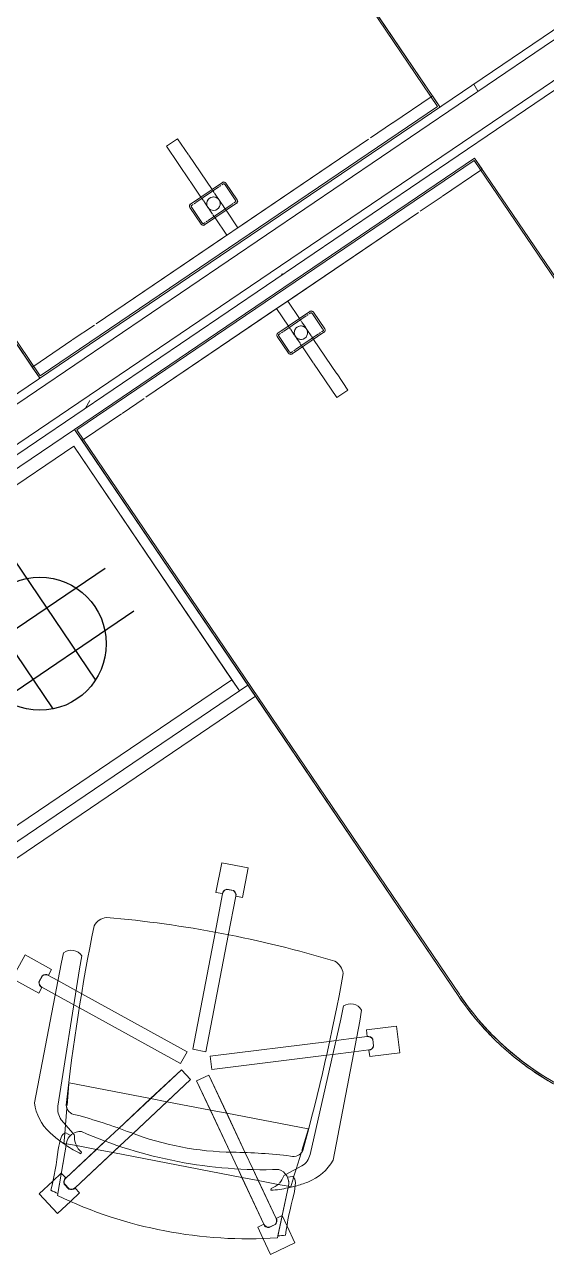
# Model space of a CAD drawing. Header units: inches. Extents: x -13 to 4331, y -638 to 2885.
# Drawn here: x 2692.3 to 2731.1, y 1067.8 to 1159.3 of the extents above; entities that cross this region are included whole.
import ezdxf

# ---------------------------------------------------------------- set-up
doc = ezdxf.new("R2010")
doc.units = ezdxf.units.IN
doc.header["$MEASUREMENT"] = 0
for name, color, linetype, lineweight in [('A-ANNO-NOTE', 131, 'Continuous', 30), ('A-WALL', 113, 'Continuous', 9), ('A-WALL-PATT', 111, 'Continuous', 13), ('I-FURN', 30, 'Continuous', 9), ('I-FURN-PNLS', 30, 'Continuous', 9), ('I-WALL', 2, 'Continuous', 13)]:
    doc.layers.add(name, color=color, linetype=linetype, lineweight=lineweight)
pattern_1 = [(0, (0, 0), (30.72, 7.68), [1.267, -21.773, 1.267, -21.773, -122.88]), (0, (0, 0), (30.72, 7.68), [-46.08, 1.267, -44.813, 1.267, -21.773, -53.76]), (0, (0, 0), (30.72, 7.68), [-115.2, 1.267, -14.093, 1.267, -37.133]), (120, (11.52, 3.84), (-22.011075, 22.7643), [1.267, -21.773, 1.267, -21.773, -122.88]), (120, (11.52, 3.84), (-22.011075, 22.7643), [-46.08, 1.267, -44.813, 1.267, -21.773, -53.76]), (120, (11.52, 3.84), (-22.011075, 22.7643), [-115.2, 1.267, -14.093, 1.267, -37.133]), (240, (15.36, 19.2), (-8.708925, -30.4443), [1.267, -21.773, 1.267, -21.773, -122.88]), (240, (15.36, 19.2), (-8.708925, -30.4443), [-46.08, 1.267, -44.813, 1.267, -21.773, -53.76]), (240, (15.36, 19.2), (-8.708925, -30.4443), [-115.2, 1.267, -14.093, 1.267, -37.133])]

# ---------------------------------------------------------------- blocks, each defined once
blk = doc.blocks.new('Zira Wksta 12 - Type 1-5189151-FIRST FLOOR POWER _ SIGNAL')
at = {"layer": 'I-FURN'}
for p, q in [((-45.633, 70.112), (-47.609, 69.799)), ((-45.633, 70.112), (-47.609, 69.799)), ((-47.609, 69.799), (-47.399, 68.471)), ((-47.609, 69.799), (-47.399, 68.471)), ((-45.415, 68.734), (-45.633, 70.112)), ((-45.415, 68.734), (-45.633, 70.112)), ((-43.651, 66.325), (-46.501, 69.06)), ((-46.394, 68.957), (-43.651, 66.325)), ((-45.281, 67.89), (-45.415, 68.734)), ((-45.281, 67.89), (-45.415, 68.734)), ((-47.399, 68.471), (-47.257, 67.577)), ((-47.399, 68.471), (-47.257, 67.577)), ((-46.583, 68.074), (-46.075, 68.154)), ((-46.583, 68.074), (-46.075, 68.154)), ((-46.081, 68.143), (-46.575, 68.065)), ((-46.081, 68.143), (-46.575, 68.065)), ((-45.287, 64.729), (-45.775, 67.812)), ((-45.137, 63.781), (-45.775, 67.812)), ((-45.759, 67.814), (-45.282, 67.89)), ((-45.759, 67.814), (-45.282, 67.89)), ((-47.257, 67.577), (-46.78, 67.652)), ((-47.257, 67.577), (-46.78, 67.652)), ((-46.763, 67.655), (-46.161, 63.855)), ((-46.763, 67.655), (-46.047, 63.134)), ((-43.686, 66.33), (-44.221, 65.795)), ((-43.573, 66.443), (-43.625, 66.391)), ((-43.412, 66.366), (-43.543, 66.473)), ((-42.972, 66.01), (-43.404, 66.36)), ((-42.471, 65.604), (-42.972, 66.01)), ((-32.372, 59.148), (-39.824, 66.601)), ((-44.221, 65.795), (-45.287, 64.729)), ((-44.911, 65.864), (-44.829, 65.748)), ((-43.495, 65.495), (-43.389, 65.507)), ((-43.344, 65.751), (-42.982, 65.92)), ((-43.337, 65.512), (-41.988, 65.655)), ((-41.503, 64.82), (-42.471, 65.604)), ((-41.002, 65.293), (-33.448, 58.237)), ((-45.287, 64.729), (-46.161, 63.855)), ((-45.137, 63.781), (-45.287, 64.729)), ((-41.444, 64.772), (-41.503, 64.82)), ((-40.105, 63.688), (-41.358, 64.703)), ((-46.161, 63.855), (-53.093, 56.923)), ((-46.161, 63.855), (-46.047, 63.134)), ((-44.93, 62.472), (-45.137, 63.781)), ((-44.93, 62.472), (-45.137, 63.781)), ((-44.422, 59.265), (-40.049, 63.638)), ((-40.046, 63.641), (-40.105, 63.688)), ((-46.047, 63.134), (-45.835, 61.796)), ((-46.047, 63.134), (-45.835, 61.796)), ((-44.422, 59.265), (-44.93, 62.472)), ((-43.93, 56.159), (-44.93, 62.472)), ((-31.233, 62.774), (-33.237, 61.753)), ((-31.233, 62.774), (-33.237, 61.753)), ((-30.325, 60.992), (-31.233, 62.774)), ((-30.325, 60.992), (-31.233, 62.774)), ((-45.835, 61.796), (-45.296, 58.391)), ((-45.835, 61.796), (-44.917, 56.003)), ((-33.237, 61.753), (-33.018, 61.323)), ((-33.237, 61.753), (-33.018, 61.323)), ((-34.018, 60.794), (-35.421, 60.079)), ((-34.018, 60.794), (-35.421, 60.079)), ((-33.01, 61.308), (-34.018, 60.794)), ((-33.01, 61.308), (-34.018, 60.794)), ((-32.336, 60.809), (-32.563, 61.255)), ((-32.336, 60.809), (-32.563, 61.255)), ((-32.557, 61.266), (-32.323, 60.808)), ((-32.557, 61.266), (-32.323, 60.808)), ((-32.329, 59.971), (-30.325, 60.992)), ((-32.329, 59.971), (-30.325, 60.992)), ((-35.851, 59.86), (-43.522, 55.951)), ((-35.851, 59.86), (-43.522, 55.951)), ((-35.421, 60.079), (-35.851, 59.86)), ((-35.421, 60.079), (-35.851, 59.86)), ((-34.643, 59.353), (-33.274, 60.051)), ((-34.643, 59.353), (-33.274, 60.051)), ((-33.274, 60.051), (-32.556, 60.416)), ((-33.274, 60.051), (-32.556, 60.416)), ((-32.549, 60.401), (-32.329, 59.971)), ((-32.549, 60.401), (-32.329, 59.971)), ((-45.296, 58.391), (-44.422, 59.265)), ((-43.93, 56.159), (-44.422, 59.265)), ((-43.068, 55.06), (-35.095, 59.123)), ((-43.068, 55.06), (-35.095, 59.123)), ((-35.095, 59.123), (-34.643, 59.353)), ((-35.095, 59.123), (-34.643, 59.353)), ((-31.802, 58.537), (-32.372, 59.148)), ((-59.037, 58.371), (-59.35, 56.395)), ((-59.037, 58.371), (-59.35, 56.395)), ((-57.709, 58.16), (-59.037, 58.371)), ((-57.709, 58.16), (-59.037, 58.371)), ((-56.815, 58.019), (-57.709, 58.16)), ((-56.815, 58.019), (-57.709, 58.16)), ((-56.891, 57.542), (-56.815, 58.019)), ((-56.891, 57.542), (-56.815, 58.019)), ((-47.629, 56.058), (-45.296, 58.391)), ((-45.296, 58.391), (-44.917, 56.003)), ((-33.448, 58.237), (-32.741, 57.53)), ((-58.298, 57.263), (-55.563, 54.413)), ((-55.563, 54.413), (-58.195, 57.155)), ((-57.392, 56.837), (-57.312, 57.345)), ((-57.392, 56.837), (-57.312, 57.345)), ((-57.303, 57.337), (-57.381, 56.843)), ((-57.303, 57.337), (-57.381, 56.843)), ((-53.093, 56.923), (-56.893, 57.525)), ((-52.373, 56.809), (-56.893, 57.525)), ((-53.093, 56.923), (-53.967, 56.049)), ((-52.373, 56.809), (-53.093, 56.923)), ((-51.034, 56.597), (-52.373, 56.809)), ((-51.034, 56.597), (-52.373, 56.809)), ((-59.35, 56.395), (-57.972, 56.177)), ((-59.35, 56.395), (-57.972, 56.177)), ((-57.972, 56.177), (-57.128, 56.043)), ((-57.972, 56.177), (-57.128, 56.043)), ((-57.128, 56.044), (-57.052, 56.52)), ((-57.128, 56.044), (-57.052, 56.52)), ((-57.05, 56.537), (-53.967, 56.049)), ((-57.05, 56.537), (-53.02, 55.899)), ((-53.967, 56.049), (-55.033, 54.983)), ((-53.967, 56.049), (-53.02, 55.899)), ((-53.02, 55.899), (-51.71, 55.691)), ((-53.02, 55.899), (-51.71, 55.691)), ((-47.629, 56.058), (-51.034, 56.597)), ((-45.241, 55.679), (-51.034, 56.597)), ((-48.503, 55.184), (-47.629, 56.058)), ((-45.241, 55.679), (-47.629, 56.058)), ((-44.917, 56.003), (-43.93, 56.159)), ((-44.917, 56.003), (-43.93, 56.159)), ((-43.522, 55.951), (-43.068, 55.06)), ((-43.522, 55.951), (-43.068, 55.06)), ((-55.033, 54.983), (-55.569, 54.447)), ((-54.986, 55.591), (-55.102, 55.672)), ((-52.876, 50.811), (-48.503, 55.184)), ((-51.71, 55.691), (-48.503, 55.184)), ((-51.71, 55.691), (-45.397, 54.692)), ((-48.503, 55.184), (-45.397, 54.692)), ((-45.397, 54.692), (-45.241, 55.679)), ((-45.397, 54.692), (-45.241, 55.679)), ((-55.711, 54.305), (-55.605, 54.174)), ((-55.629, 54.387), (-55.681, 54.335)), ((-55.598, 54.166), (-55.277, 53.769)), ((-55.158, 53.744), (-54.99, 54.106)), ((-54.894, 52.75), (-54.75, 54.098)), ((-54.75, 54.098), (-54.734, 54.257)), ((-45.19, 54.284), (-49.098, 46.613)), ((-45.19, 54.284), (-49.098, 46.613)), ((-44.299, 53.83), (-45.19, 54.284)), ((-44.299, 53.83), (-45.19, 54.284)), ((-43.14, 54.609), (-43.847, 53.902)), ((-43.14, 54.609), (-43.847, 53.902)), ((-36.897, 48.366), (-43.14, 54.609)), ((-36.897, 48.366), (-43.14, 54.609)), ((-55.248, 53.734), (-54.842, 53.233)), ((-54.842, 53.233), (-54.058, 52.265)), ((-48.361, 45.856), (-44.299, 53.83)), ((-48.361, 45.856), (-44.299, 53.83)), ((-43.847, 53.902), (-37.604, 47.658)), ((-43.847, 53.902), (-37.604, 47.658)), ((-54.058, 52.265), (-54.01, 52.205)), ((-47.475, 44.21), (-54.531, 51.764)), ((-53.941, 52.12), (-52.927, 50.867)), ((-55.839, 50.586), (-48.386, 43.133)), ((-52.927, 50.867), (-52.879, 50.808)), ((-37.604, 47.658), (-35.505, 45.559)), ((-37.604, 47.658), (-35.505, 45.559)), ((-34.798, 46.266), (-36.897, 48.366)), ((-34.798, 46.266), (-36.897, 48.366)), ((-49.318, 46.182), (-50.032, 44.779)), ((-49.318, 46.182), (-50.032, 44.779)), ((-49.098, 46.613), (-49.318, 46.182)), ((-49.098, 46.613), (-49.318, 46.182)), ((-48.591, 45.405), (-48.361, 45.856)), ((-48.591, 45.405), (-48.361, 45.856)), ((-35.063, 45.471), (-34.709, 45.824)), ((-35.063, 45.471), (-34.709, 45.824)), ((-34.697, 45.822), (-35.061, 45.459)), ((-34.697, 45.822), (-35.061, 45.459)), ((-34.444, 46.62), (-34.786, 46.278)), ((-34.444, 46.62), (-34.786, 46.278)), ((-32.853, 45.029), (-34.444, 46.62)), ((-32.853, 45.029), (-34.444, 46.62)), ((-49.289, 44.036), (-48.591, 45.405)), ((-49.289, 44.036), (-48.591, 45.405)), ((-35.517, 45.547), (-35.858, 45.206)), ((-35.517, 45.547), (-35.858, 45.206)), ((-35.858, 45.206), (-34.267, 43.615)), ((-35.858, 45.206), (-34.267, 43.615)), ((-34.267, 43.615), (-32.853, 45.029)), ((-34.267, 43.615), (-32.853, 45.029)), ((-50.991, 43.999), (-52.013, 41.994)), ((-50.991, 43.999), (-52.013, 41.994)), ((-50.561, 43.78), (-50.991, 43.999)), ((-50.561, 43.78), (-50.991, 43.999)), ((-50.032, 44.779), (-50.546, 43.772)), ((-50.032, 44.779), (-50.546, 43.772)), ((-49.655, 43.318), (-49.289, 44.036)), ((-49.655, 43.318), (-49.289, 44.036)), ((-46.768, 43.503), (-47.475, 44.21)), ((-50.046, 43.085), (-50.504, 43.319)), ((-50.046, 43.085), (-50.504, 43.319)), ((-50.493, 43.325), (-50.048, 43.098)), ((-50.493, 43.325), (-50.048, 43.098)), ((-50.231, 41.086), (-49.209, 43.091)), ((-50.231, 41.086), (-49.209, 43.091)), ((-49.209, 43.091), (-49.64, 43.31)), ((-49.209, 43.091), (-49.64, 43.31)), ((-48.386, 43.133), (-47.775, 42.563)), ((-52.013, 41.994), (-50.231, 41.086)), ((-52.013, 41.994), (-50.231, 41.086))]:
    blk.add_line(p, q, dxfattribs=at)
for centre, radius, start, end in [((-29.906, 40.669), 32.885, 120.30746, 149.69597), ((-29.599, 40.358), 33.165, 119.44776, 120.42343), ((-25.848, 87.609), 27.198, 222.48818, 229.01435), ((-46.379, 67.722), 0.407, 120.16515, 189.83485), ((-46.379, 67.722), 0.407, 120.16515, 189.83485), ((-46.362, 67.719), 0.406, 121.61986, 189), ((-46.362, 67.719), 0.406, 162.04795, 175.52397), ((-46.362, 67.719), 0.406, 121.61986, 162.04795), ((-46.177, 67.748), 0.406, 62.90411, 76.38014), ((-46.177, 67.748), 0.406, 62.90411, 76.38014), ((-46.161, 67.756), 0.407, 22.09909, 77.83485), ((-46.161, 67.756), 0.407, 8.16515, 77.83485), ((-46.177, 67.748), 0.406, 9, 62.90411), ((-46.177, 67.748), 0.406, 49.42808, 62.90411), ((-46.177, 67.748), 0.406, 9, 49.42808), ((-46.161, 67.756), 0.407, 8.16515, 22.09909), ((-46.362, 67.719), 0.406, 175.52397, 189), ((-46.139, 64.255), 3.739, 35.09358, 49.01435), ((-40.114, 57.534), 9.612, 103.04781, 108.99641), ((-41.464, 63.358), 3.634, 63.17893, 103.04781), ((-40.114, 57.534), 9.612, 112.2631, 119.93341), ((-40.114, 57.534), 9.612, 111.63933, 112.07299), ((-44.381, 65.565), 1.054, 10.20015, 46.17861), ((-44.381, 65.565), 1.054, 320.95537, 46.17861), ((-40.114, 57.534), 9.612, 108.99641, 111.49061), ((-43.581, 66.052), 0.613, 347.54268, 35.09358), ((-44.403, 64.433), 1.382, 79.01874, 107.94966), ((-44.403, 64.433), 1.382, 50.08783, 77.4248), ((-41.937, 64.271), 1.385, 47.80127, 92.10784), ((-25.52, 36.282), 33.832, 122.22846, 147.77154), ((-70.246, 97.016), 42.842, 304.97666, 310.76994), ((-41.678, 64.088), 0.763, 59.23375, 140.76625), ((-140.947, -52.03), 153.519, 44.47495, 49.52132), ((-32.965, 43.727), 22.194, 124.97666, 145.02334), ((-32.828, 60.963), 0.407, 48.16515, 117.83485), ((-32.828, 60.963), 0.407, 48.16515, 117.83485), ((-32.826, 60.946), 0.406, 90.04795, 117), ((-32.826, 60.946), 0.406, 49.61986, 117), ((-32.826, 60.946), 0.406, 49.61986, 90.04795), ((-32.741, 60.778), 0.406, 297, 4.38014), ((-32.741, 60.778), 0.406, 297, 310.47603), ((-32.728, 60.766), 0.407, 296.16515, 5.83485), ((-32.728, 60.766), 0.407, 296.16515, 5.83485), ((-32.741, 60.778), 0.406, 310.47603, 350.90411), ((-32.741, 60.778), 0.406, 350.90411, 4.38014), ((-32.756, 58.485), 0.956, 270.89014, 3.10986), ((-29.596, 40.361), 33.165, 149.57657, 150.55224), ((-56.995, 56.923), 0.407, 192.16515, 220.03303), ((-56.995, 56.923), 0.407, 192.16515, 261.83485), ((-56.986, 56.938), 0.406, 193.61986, 261), ((-56.986, 56.938), 0.406, 193.61986, 261), ((-56.96, 57.141), 0.407, 80.16515, 149.83485), ((-56.96, 57.141), 0.407, 108.03303, 149.83485), ((-56.957, 57.124), 0.406, 81, 148.38014), ((-56.957, 57.124), 0.406, 81, 148.38014), ((-56.96, 57.141), 0.407, 80.16515, 108.03303), ((-76.847, 36.61), 27.198, 40.98565, 47.51182), ((-56.995, 56.923), 0.407, 220.03303, 233.96697), ((-56.995, 56.923), 0.407, 233.96697, 261.83485), ((-86.254, 81.008), 42.842, 319.23006, 325.02334), ((-46.772, 50.876), 9.612, 150.06659, 157.7369), ((-53.671, 55.165), 1.382, 162.05034, 190.98126), ((-32.593, 54.971), 1.314, 335.04325, 24.95675), ((-53.494, 56.9), 3.739, 220.98565, 234.90642), ((-46.772, 50.876), 9.612, 158.50939, 161.00359), ((-46.772, 50.876), 9.612, 157.92701, 158.36067), ((-54.803, 55.143), 1.054, 223.82139, 259.79985), ((-54.803, 55.143), 1.054, 223.82139, 309.04463), ((-53.671, 55.165), 1.382, 192.5752, 219.91217), ((-97.293, 108.055), 84.963, 309.14745, 320.85255), ((-46.772, 50.876), 9.612, 161.00359, 166.95219), ((-55.291, 54.343), 0.613, 234.90642, 282.45732), ((-52.596, 52.226), 3.634, 166.95219, 206.82107), ((-53.509, 52.699), 1.385, 177.89216, 222.19873), ((-53.326, 52.44), 0.763, 129.23375, 210.76625), ((62.792, 151.709), 153.519, 220.47868, 225.52505), ((-35.085, 45.979), 0.406, 31.52397, 45), ((-35.085, 45.979), 0.406, 337.61986, 45), ((-35.069, 45.987), 0.407, 336.16515, 45.83485), ((-35.069, 45.987), 0.407, 336.16515, 45.83485), ((-35.085, 45.979), 0.406, 351.09589, 31.52397), ((-35.085, 45.979), 0.406, 337.61986, 351.09589), ((-35.225, 45.831), 0.407, 224.16515, 293.83485), ((-35.225, 45.831), 0.407, 224.16515, 293.83485), ((-35.217, 45.847), 0.406, 225, 238.47603), ((-35.217, 45.847), 0.406, 225, 292.38014), ((-35.217, 45.847), 0.406, 238.47603, 278.90411), ((-35.217, 45.847), 0.406, 278.90411, 292.38014), ((-50.201, 43.59), 0.407, 152.16515, 221.83485), ((-50.201, 43.59), 0.407, 152.16515, 221.83485), ((-50.184, 43.588), 0.406, 153, 220.38014), ((-50.184, 43.588), 0.406, 166.47603, 206.90411), ((-50.184, 43.588), 0.406, 153, 166.47603), ((-50.184, 43.588), 0.406, 206.90411, 220.38014), ((-50.017, 43.503), 0.406, 265.61986, 333), ((-50.017, 43.503), 0.406, 265.61986, 319.52397), ((-50.005, 43.49), 0.407, 264.16515, 333.83485), ((-50.005, 43.49), 0.407, 264.16515, 333.83485), ((-50.017, 43.503), 0.406, 319.52397, 333), ((-47.723, 43.518), 0.956, 266.89014, 359.10986), ((-44.209, 43.355), 1.314, 245.04325, 294.95675)]:
    blk.add_arc(centre, radius, start, end, dxfattribs=at)
at = {"layer": 'I-FURN-PNLS'}
for p, q in [((-24, 36), (-24, 84)), ((-24, 84), (-24, 36)), ((-24, 36), (-24, 84)), ((-24, 84), (-24, 36)), ((-24, 36), (-24, 84)), ((0, 84), (0, 36)), ((0, 36), (0, 84)), ((0, 84), (0, 36)), ((0, 36), (0, 84)), ((0, 84), (0, 36)), ((-23, 36.75), (-23, 83.25)), ((-23, 83.25), (-23, 36.75)), ((-23, 83.25), (-23, 36.75)), ((-23, 36.75), (-23, 83.25)), ((-23, 36.75), (-23, 83.25)), ((-23, 83.25), (-23, 36.75)), ((-22, 36.75), (-22, 83.25)), ((-22, 83.25), (-22, 36.75)), ((-22, 36.75), (-22, 83.25)), ((-22, 83.25), (-22, 36.75)), ((-1, 36.75), (-1, 83.25)), ((-1, 83.25), (-1, 36.75)), ((-1, 36.75), (-1, 83.25)), ((-1, 83.25), (-1, 36.75)), ((-1, 83.25), (-1, 36.75)), ((-1, 36.75), (-1, 83.25)), ((-23, 36.75), (-22, 36.75)), ((-22, 36.75), (-23, 36.75)), ((-23, 36.75), (-1, 36.75)), ((-1, 36.75), (-23, 36.75)), ((-23, 36), (-23, 36.75)), ((-23, 36.75), (-23, 36)), ((-1, 36.75), (-23, 36.75)), ((-23, 36.75), (-23, 36)), ((-23, 36), (-23, 36.75)), ((-23, 36.75), (-1, 36.75)), ((-22, 36.75), (-1, 36.75)), ((-1, 36.75), (-22, 36.75)), ((0, 36), (-51, 36)), ((0, 36), (-51, 36)), ((0, 36), (-51, 36)), ((-24, 36), (-51, 36)), ((-50.949, 35.875), (-0.126, 35.875)), ((-0.126, 35.875), (-50.949, 35.875)), ((-0.126, 35.875), (-50.949, 35.875)), ((-50.949, 35.875), (-0.126, 35.875)), ((0, 36), (-24, 36)), ((-24, 36), (0, 36)), ((0, 36), (-24, 36)), ((-24, 36), (-23, 36)), ((-23, 36), (-24, 36)), ((0, 36), (-24, 36)), ((-23, 36), (0, 36)), ((-1, 36), (-23, 36)), ((0, 36), (-1, 36)), ((-1, 36), (-1, 35.877)), ((0, 36), (-1, 36)), ((-1, 36), (0, 36)), ((-1, 35.877), (-1, 36)), ((-1, 35.875), (-1, 32.44)), ((-1, 32.44), (-1, 35.875)), ((-0.125, 35.875), (-0.125, 0.125)), ((-0.125, 0.125), (-0.125, 35.875)), ((-0.125, 0.125), (-0.125, 35.875)), ((-0.125, 35.875), (-0.125, 0.125)), ((0, 0), (0, 36)), ((0, 0), (0, 36)), ((0, 0), (0, 36)), ((0, 36), (0, 0)), ((0, 0), (0, 36)), ((0, 36), (0, 0)), ((-1, 32.402), (-1, 30.417)), ((-1, 30.417), (-1, 32.402)), ((-1, 30.262), (-1, 5.738)), ((-1, 18.5), (-1, 30.262)), ((-4.437, 19.437), (-4.437, 16.562)), ((-4.437, 16.562), (-4.437, 19.437)), ((-4.312, 19.437), (-4.312, 19.29)), ((-4.312, 19.29), (-4.312, 19.437)), ((-2.75, 19.625), (-4.25, 19.625)), ((-4.25, 19.625), (-2.75, 19.625)), ((-4.182, 19.5), (-4.25, 19.5)), ((-4.25, 19.5), (-4.182, 19.5)), ((-2.833, 19.5), (-4.167, 19.5)), ((-4.167, 19.5), (-2.833, 19.5)), ((-2.75, 19.5), (-2.818, 19.5)), ((-2.818, 19.5), (-2.75, 19.5)), ((-2.687, 19.29), (-2.687, 19.437)), ((-2.687, 19.437), (-2.687, 19.29)), ((-2.562, 16.562), (-2.562, 19.437)), ((-2.562, 19.437), (-2.562, 16.562)), ((-9, 18.5), (-9, 17.5)), ((-5.891, 18.5), (-9, 18.5)), ((-9, 18.5), (-5.891, 18.5)), ((-9, 17.5), (-9, 18.5)), ((-4.437, 18.5), (-5.868, 18.5)), ((-5.868, 18.5), (-4.437, 18.5)), ((-4.312, 18.5), (-4.437, 18.5)), ((-4.437, 18.5), (-4.312, 18.5)), ((-4.312, 19.205), (-4.312, 19.078)), ((-4.312, 19.078), (-4.312, 19.205)), ((-4.312, 19.027), (-4.312, 16.973)), ((-4.312, 16.973), (-4.312, 19.027)), ((-4.152, 18.5), (-4.312, 18.5)), ((-4.312, 18.5), (-4.152, 18.5)), ((-3.644, 18.5), (-4.112, 18.5)), ((-4.112, 18.5), (-3.644, 18.5)), ((-3.361, 18.5), (-3.639, 18.5)), ((-3.639, 18.5), (-3.361, 18.5)), ((-2.888, 18.5), (-3.356, 18.5)), ((-3.356, 18.5), (-2.888, 18.5)), ((-2.687, 18.5), (-2.848, 18.5)), ((-2.848, 18.5), (-2.687, 18.5)), ((-2.687, 19.078), (-2.687, 19.205)), ((-2.687, 19.205), (-2.687, 19.078)), ((-2.687, 16.973), (-2.687, 19.027)), ((-2.687, 19.027), (-2.687, 16.973)), ((-2.563, 18.5), (-2.687, 18.5)), ((-2.687, 18.5), (-2.563, 18.5)), ((-1, 18.5), (-2.562, 18.5)), ((-2.562, 18.5), (-1, 18.5)), ((-1, 17.5), (-1, 18.5)), ((-1, 18.5), (-1, 17.5)), ((-1, 17.5), (-1, 18.5)), ((-9, 17.5), (-7.549, 17.5)), ((-7.549, 17.5), (-9, 17.5)), ((-7.527, 17.5), (-4.437, 17.5)), ((-4.437, 17.5), (-7.527, 17.5)), ((-4.437, 17.5), (-4.312, 17.5)), ((-4.312, 17.5), (-4.437, 17.5)), ((-4.312, 17.5), (-4.152, 17.5)), ((-4.152, 17.5), (-4.312, 17.5)), ((-4.112, 17.5), (-3.644, 17.5)), ((-3.644, 17.5), (-4.112, 17.5)), ((-3.639, 17.5), (-3.361, 17.5)), ((-3.361, 17.5), (-3.639, 17.5)), ((-3.356, 17.5), (-2.888, 17.5)), ((-2.888, 17.5), (-3.356, 17.5)), ((-2.848, 17.5), (-2.687, 17.5)), ((-2.687, 17.5), (-2.848, 17.5)), ((-2.687, 17.5), (-2.562, 17.5)), ((-2.562, 17.5), (-2.687, 17.5)), ((-2.562, 17.5), (-1, 17.5)), ((-1, 17.5), (-2.562, 17.5)), ((-1, 5.738), (-1, 17.5)), ((-4.312, 16.922), (-4.312, 16.795)), ((-4.312, 16.795), (-4.312, 16.922)), ((-4.312, 16.71), (-4.312, 16.562)), ((-4.312, 16.562), (-4.312, 16.71)), ((-4.25, 16.5), (-4.182, 16.5)), ((-4.182, 16.5), (-4.25, 16.5)), ((-4.167, 16.5), (-2.833, 16.5)), ((-2.833, 16.5), (-4.167, 16.5)), ((-2.818, 16.5), (-2.75, 16.5)), ((-2.75, 16.5), (-2.818, 16.5)), ((-2.687, 16.795), (-2.687, 16.922)), ((-2.687, 16.922), (-2.687, 16.795)), ((-2.687, 16.562), (-2.687, 16.71)), ((-2.687, 16.71), (-2.687, 16.562)), ((-4.25, 16.375), (-2.75, 16.375)), ((-2.75, 16.375), (-4.25, 16.375)), ((-1, 5.583), (-1, 3.598)), ((-1, 3.598), (-1, 5.583)), ((-1, 3.566), (-1, 0.125)), ((-1, 0.125), (-1, 3.566)), ((-0.125, 0.125), (-36.354, 0.125)), ((-36.354, 0.125), (-0.125, 0.125)), ((-36.354, 0.125), (-0.125, 0.125)), ((-0.125, 0.125), (-36.354, 0.125)), ((-36.303, 0), (0, 0)), ((-1, 0.122), (-1, 0)), ((-1, 0), (-1, 0.122)), ((-36.303, 0), (0, 0)), ((-36.303, 0), (0, 0)), ((0, 0), (-36.303, 0)), ((-1, 0), (0, 0)), ((0, 0), (-1, 0))]:
    blk.add_line(p, q, dxfattribs=at)
for centre, radius, start, end in [((-51, 15), 21, 90, 270), ((-51, 15), 21, 90, 270), ((-51, 15), 20.875, 90, 180), ((-51, 15), 20.875, 90, 180), ((-51, 15), 20.875, 90, 114.54545), ((-51, 15), 21, 98.38202, 101.16837), ((-51, 15), 21, 98.38202, 101.16837), ((-51, 15), 21, 90, 98.38202), ((-51, 15), 21, 90, 98.38202), ((-51, 15), 20.875, 90, 98.18182), ((-51, 15), 20.875, 98.18182, 163.63636), ((-51, 15), 21, 106.76444, 110.10307), ((-51, 15), 21, 106.76444, 110.10307), ((-51, 15), 21, 101.16837, 106.76444), ((-51, 15), 21, 101.16837, 106.76444), ((-51, 15), 21, 110.10307, 115.14733), ((-51, 15), 21, 110.10307, 115.14733), ((-4.25, 19.437), 0.187, 90, 180), ((-4.25, 19.437), 0.187, 165, 180), ((-4.25, 19.437), 0.187, 90, 165), ((-4.25, 19.437), 0.0625, 150, 180), ((-4.25, 19.437), 0.0625, 165, 180), ((-4.25, 19.437), 0.0625, 150, 165), ((-4.25, 19.437), 0.0625, 135, 150), ((-4.25, 19.437), 0.0625, 135, 150), ((-4.25, 19.437), 0.0625, 120, 135), ((-4.25, 19.437), 0.0625, 120, 135), ((-4.25, 19.437), 0.0625, 90, 120), ((-4.25, 19.437), 0.0625, 105, 120), ((-4.25, 19.437), 0.0625, 90, 105), ((-2.75, 19.437), 0.188, 360, 90), ((-2.75, 19.437), 0.187, 15, 90), ((-2.75, 19.437), 0.0625, 75, 90), ((-2.75, 19.437), 0.0625, 0, 90), ((-2.75, 19.437), 0.0625, 60, 75), ((-2.75, 19.437), 0.0625, 45, 60), ((-2.75, 19.437), 0.0625, 30, 45), ((-2.75, 19.437), 0.0625, 360, 30), ((-2.75, 19.437), 0.187, 0, 15), ((-3.5, 18), 0.5, 90, 270), ((-3.5, 18), 0.5, 135, 150), ((-3.5, 18), 0.5, 120, 135), ((-3.5, 18), 0.5, 105, 120), ((-3.5, 18), 0.5, 90, 105), ((-3.5, 18), 0.5, 270, 90), ((-3.5, 18), 0.5, 75, 90), ((-3.5, 18), 0.5, 60, 75), ((-3.5, 18), 0.5, 45, 60), ((-3.5, 18), 0.5, 15, 45), ((-3.5, 18), 0.5, 150, 270), ((-3.5, 18), 0.5, 270, 285), ((-3.5, 18), 0.5, 285, 300), ((-3.5, 18), 0.5, 300, 315), ((-3.5, 18), 0.5, 315, 345), ((-3.5, 18), 0.5, 360, 15), ((-3.5, 18), 0.5, 345, 0), ((-4.25, 16.562), 0.187, 180, 270), ((-4.25, 16.562), 0.188, 180, 195), ((-4.25, 16.562), 0.187, 195, 270), ((-4.25, 16.562), 0.0625, 180, 270), ((-4.25, 16.562), 0.0625, 180, 195), ((-4.25, 16.562), 0.0625, 195, 255), ((-4.25, 16.562), 0.0625, 255, 270), ((-2.75, 16.562), 0.187, 270, 0), ((-2.75, 16.562), 0.0625, 270, 315), ((-2.75, 16.562), 0.188, 270, 345), ((-2.75, 16.562), 0.0625, 270, 300), ((-2.75, 16.562), 0.0625, 300, 315), ((-2.75, 16.562), 0.0625, 315, 0), ((-2.75, 16.562), 0.0625, 315, 330), ((-2.75, 16.562), 0.0625, 330, 345), ((-2.75, 16.562), 0.0625, 345, 0), ((-2.75, 16.562), 0.187, 345, 0)]:
    blk.add_arc(centre, radius, start, end, dxfattribs=at)
blk = doc.blocks.new('Zira Wksta 12 - Type 1-5189152-FIRST FLOOR POWER _ SIGNAL')
at = {"layer": 'I-FURN-PNLS'}
for p, q in [((-36.303, 0), (0, 0)), ((0, 0), (-36.303, 0)), ((-36.303, 0), (0, 0)), ((0, 0), (-1, 0)), ((-1, 0), (-1, -0.122)), ((-1, -0.122), (-1, 0)), ((-1, 0), (0, 0)), ((-36.354, -0.125), (-0.125, -0.125)), ((-0.125, -0.125), (-36.354, -0.125)), ((-0.125, -0.125), (-36.354, -0.125)), ((-36.354, -0.125), (-0.125, -0.125)), ((-36.303, 0), (0, 0)), ((-1, -0.125), (-1, -3.566)), ((-1, -3.566), (-1, -0.125)), ((-0.125, -0.125), (-0.125, -35.875)), ((-0.125, -35.875), (-0.125, -0.125)), ((-0.125, -35.875), (-0.125, -0.125)), ((-0.125, -0.125), (-0.125, -35.875)), ((-1, -3.598), (-1, -5.583)), ((-1, -5.583), (-1, -3.598)), ((-1, -5.738), (-1, -30.262)), ((-1, -17.5), (-1, -5.738)), ((-2.75, -16.375), (-4.25, -16.375)), ((-4.25, -16.375), (-2.75, -16.375)), ((-4.437, -16.562), (-4.437, -19.437)), ((-4.437, -19.437), (-4.437, -16.562)), ((-4.312, -16.562), (-4.312, -16.71)), ((-4.312, -16.71), (-4.312, -16.562)), ((-4.312, -16.795), (-4.312, -16.922)), ((-4.312, -16.922), (-4.312, -16.795)), ((-4.312, -16.973), (-4.312, -19.027)), ((-4.312, -19.027), (-4.312, -16.973)), ((-4.182, -16.5), (-4.25, -16.5)), ((-4.25, -16.5), (-4.182, -16.5)), ((-2.833, -16.5), (-4.167, -16.5)), ((-4.167, -16.5), (-2.833, -16.5)), ((-2.75, -16.5), (-2.818, -16.5)), ((-2.818, -16.5), (-2.75, -16.5)), ((-2.687, -16.71), (-2.687, -16.562)), ((-2.687, -16.562), (-2.687, -16.71)), ((-2.687, -16.922), (-2.687, -16.795)), ((-2.687, -16.795), (-2.687, -16.922)), ((-2.687, -19.027), (-2.687, -16.973)), ((-2.687, -16.973), (-2.687, -19.027)), ((-2.562, -19.437), (-2.562, -16.562)), ((-2.562, -16.562), (-2.562, -19.437)), ((-7.549, -17.5), (-9, -17.5)), ((-9, -17.5), (-9, -18.5)), ((-9, -18.5), (-9, -17.5)), ((-9, -17.5), (-7.549, -17.5)), ((-4.437, -17.5), (-7.527, -17.5)), ((-7.527, -17.5), (-4.437, -17.5)), ((-4.312, -17.5), (-4.437, -17.5)), ((-4.437, -17.5), (-4.312, -17.5)), ((-4.152, -17.5), (-4.312, -17.5)), ((-4.312, -17.5), (-4.152, -17.5)), ((-3.644, -17.5), (-4.112, -17.5)), ((-4.112, -17.5), (-3.644, -17.5)), ((-3.361, -17.5), (-3.639, -17.5)), ((-3.639, -17.5), (-3.361, -17.5)), ((-2.888, -17.5), (-3.356, -17.5)), ((-3.356, -17.5), (-2.888, -17.5)), ((-2.687, -17.5), (-2.848, -17.5)), ((-2.848, -17.5), (-2.687, -17.5)), ((-2.562, -17.5), (-2.687, -17.5)), ((-2.687, -17.5), (-2.562, -17.5)), ((-1, -17.5), (-2.562, -17.5)), ((-2.562, -17.5), (-1, -17.5)), ((-1, -18.5), (-1, -17.5)), ((-1, -17.5), (-1, -18.5)), ((-1, -18.5), (-1, -17.5)), ((-9, -18.5), (-5.891, -18.5)), ((-5.891, -18.5), (-9, -18.5)), ((-5.868, -18.5), (-4.437, -18.5)), ((-4.437, -18.5), (-5.868, -18.5)), ((-4.437, -18.5), (-4.312, -18.5)), ((-4.312, -18.5), (-4.437, -18.5)), ((-4.312, -18.5), (-4.152, -18.5)), ((-4.152, -18.5), (-4.312, -18.5)), ((-4.312, -19.078), (-4.312, -19.205)), ((-4.312, -19.205), (-4.312, -19.078)), ((-4.112, -18.5), (-3.644, -18.5)), ((-3.644, -18.5), (-4.112, -18.5)), ((-3.639, -18.5), (-3.361, -18.5)), ((-3.361, -18.5), (-3.639, -18.5)), ((-3.356, -18.5), (-2.888, -18.5)), ((-2.888, -18.5), (-3.356, -18.5)), ((-2.848, -18.5), (-2.687, -18.5)), ((-2.687, -18.5), (-2.848, -18.5)), ((-2.687, -18.5), (-2.563, -18.5)), ((-2.563, -18.5), (-2.687, -18.5)), ((-2.687, -19.205), (-2.687, -19.078)), ((-2.687, -19.078), (-2.687, -19.205)), ((-2.562, -18.5), (-1, -18.5)), ((-1, -18.5), (-2.562, -18.5)), ((-1, -30.262), (-1, -18.5)), ((-4.312, -19.29), (-4.312, -19.437)), ((-4.312, -19.437), (-4.312, -19.29)), ((-4.25, -19.5), (-4.182, -19.5)), ((-4.182, -19.5), (-4.25, -19.5)), ((-4.25, -19.625), (-2.75, -19.625)), ((-2.75, -19.625), (-4.25, -19.625)), ((-4.167, -19.5), (-2.833, -19.5)), ((-2.833, -19.5), (-4.167, -19.5)), ((-2.818, -19.5), (-2.75, -19.5)), ((-2.75, -19.5), (-2.818, -19.5)), ((-2.687, -19.437), (-2.687, -19.29)), ((-2.687, -19.29), (-2.687, -19.437)), ((-1, -30.417), (-1, -32.402)), ((-1, -32.402), (-1, -30.417)), ((-1, -32.44), (-1, -35.875)), ((-1, -35.875), (-1, -32.44)), ((0, -36), (-51, -36)), ((0, -36), (-51, -36)), ((-51, -36), (0, -36)), ((-0.126, -35.875), (-50.949, -35.875)), ((-50.949, -35.875), (-0.126, -35.875)), ((-50.949, -35.875), (-0.126, -35.875)), ((-0.126, -35.875), (-50.949, -35.875)), ((0, -36), (-24, -36)), ((0, -36), (-24, -36)), ((-24, -36), (0, -36)), ((-24, -36), (0, -36)), ((0, -36), (-23, -36)), ((-23, -36), (-1, -36)), ((-1, -35.877), (-1, -36)), ((-1, -36), (-1, -35.877)), ((-1, -36), (0, -36)), ((-1, -36), (0, -36)), ((0, -36), (-1, -36))]:
    blk.add_line(p, q, dxfattribs=at)
for centre, radius, start, end in [((-4.25, -16.562), 0.188, 90, 180), ((-4.25, -16.562), 0.187, 90, 165), ((-2.75, -16.562), 0.188, 360, 90), ((-2.75, -16.562), 0.188, 15, 90), ((-4.25, -16.562), 0.188, 165, 180), ((-4.25, -16.562), 0.0625, 90, 180), ((-4.25, -16.562), 0.0625, 165, 180), ((-4.25, -16.562), 0.0625, 105, 165), ((-4.25, -16.562), 0.0625, 90, 105), ((-2.75, -16.562), 0.0625, 360, 90), ((-2.75, -16.562), 0.0625, 75, 90), ((-2.75, -16.562), 0.0625, 60, 75), ((-2.75, -16.562), 0.0625, 45, 60), ((-2.75, -16.562), 0.0625, 30, 45), ((-2.75, -16.562), 0.0625, 0, 30), ((-2.75, -16.562), 0.188, 0, 15), ((-3.5, -18), 0.5, 90, 270), ((-3.5, -18), 0.5, 90, 195), ((-3.5, -18), 0.5, 195, 225), ((-3.5, -18), 0.5, 270, 90), ((-3.5, -18), 0.5, 330, 90), ((-3.5, -18), 0.5, 270, 330), ((-3.5, -18), 0.5, 225, 270), ((-4.25, -19.437), 0.188, 180, 270), ((-4.25, -19.437), 0.188, 180, 195), ((-4.25, -19.437), 0.188, 195, 270), ((-4.25, -19.437), 0.0625, 180, 270), ((-4.25, -19.437), 0.0625, 180, 195), ((-4.25, -19.437), 0.0625, 195, 225), ((-4.25, -19.437), 0.0625, 225, 240), ((-4.25, -19.437), 0.0625, 240, 270), ((-2.75, -19.437), 0.188, 270, 360), ((-2.75, -19.437), 0.0625, 270, 360), ((-2.75, -19.437), 0.187, 270, 345), ((-2.75, -19.437), 0.0625, 270, 300), ((-2.75, -19.437), 0.0625, 300, 0), ((-2.75, -19.437), 0.187, 345, 0)]:
    blk.add_arc(centre, radius, start, end, dxfattribs=at)

msp = doc.modelspace()

# ---------------------------------------------------------------- hatches: boundary and pattern name
at = {"layer": 'A-WALL-PATT', "lineweight": 9}
h = msp.add_hatch(dxfattribs=at)
h.set_pattern_fill('FP_13', color=256, style=0, pattern_type=2)
h.set_pattern_definition(pattern_1)
h.paths.add_polyline_path([(2637.7, 1094.494), (2780.554, 1191.323), (2780.203, 1191.84), (2637.349, 1095.012)], flags=0)
h.paths.add_polyline_path([(2780.968, 1191.603), (2781.835, 1192.191), (2781.484, 1192.708), (2780.617, 1192.121), (2780.807, 1191.84)], flags=0)
h = msp.add_hatch(dxfattribs=at)
h.set_pattern_fill('FP_13', color=256, style=0, pattern_type=2)
h.set_pattern_definition(pattern_1)
h.paths.add_polyline_path([(2639.453, 1091.907), (2783.588, 1189.604), (2783.237, 1190.121), (2639.103, 1092.425)], flags=0)

# ---------------------------------------------------------------- linework, layer by layer
at = {"layer": 'A-ANNO-NOTE'}
for p, q in [((2688.285, 1124.217), (2697.557, 1110.537)), ((2685.112, 1122.067), (2694.385, 1108.386)), ((2698.273, 1118.851), (2686.397, 1110.801)), ((2700.423, 1115.678), (2688.547, 1107.629))]:
    msp.add_line(p, q, dxfattribs=at)
msp.add_circle((2693.41, 1113.24), 4.95, dxfattribs=at)
at = {"layer": 'A-WALL', "lineweight": 13}
for p, q in [((2637.183, 1094.143), (2781.835, 1192.191)), ((2638.585, 1092.074), (2783.237, 1190.121))]:
    msp.add_line(p, q, dxfattribs=at)
at = {"layer": 'I-WALL'}
for p, q in [((2780.203, 1191.84), (2637.349, 1095.012)), ((2639.453, 1091.907), (2783.588, 1189.604))]:
    msp.add_line(p, q, dxfattribs=at)

# ---------------------------------------------------------------- block references
at = {"layer": 'I-FURN'}
for name, p, rotation in [('Zira Wksta 12 - Type 1-5189152-FIRST FLOOR POWER _ SIGNAL', (2723.209, 1153.209), 304.1299999999976), ('Zira Wksta 12 - Type 1-5189151-FIRST FLOOR POWER _ SIGNAL', (2725.794, 1149.398), 124.1299999999996)]:
    msp.add_blockref(name, p, dxfattribs=dict(at, rotation=rotation))

doc.saveas('drawing.dxf')
